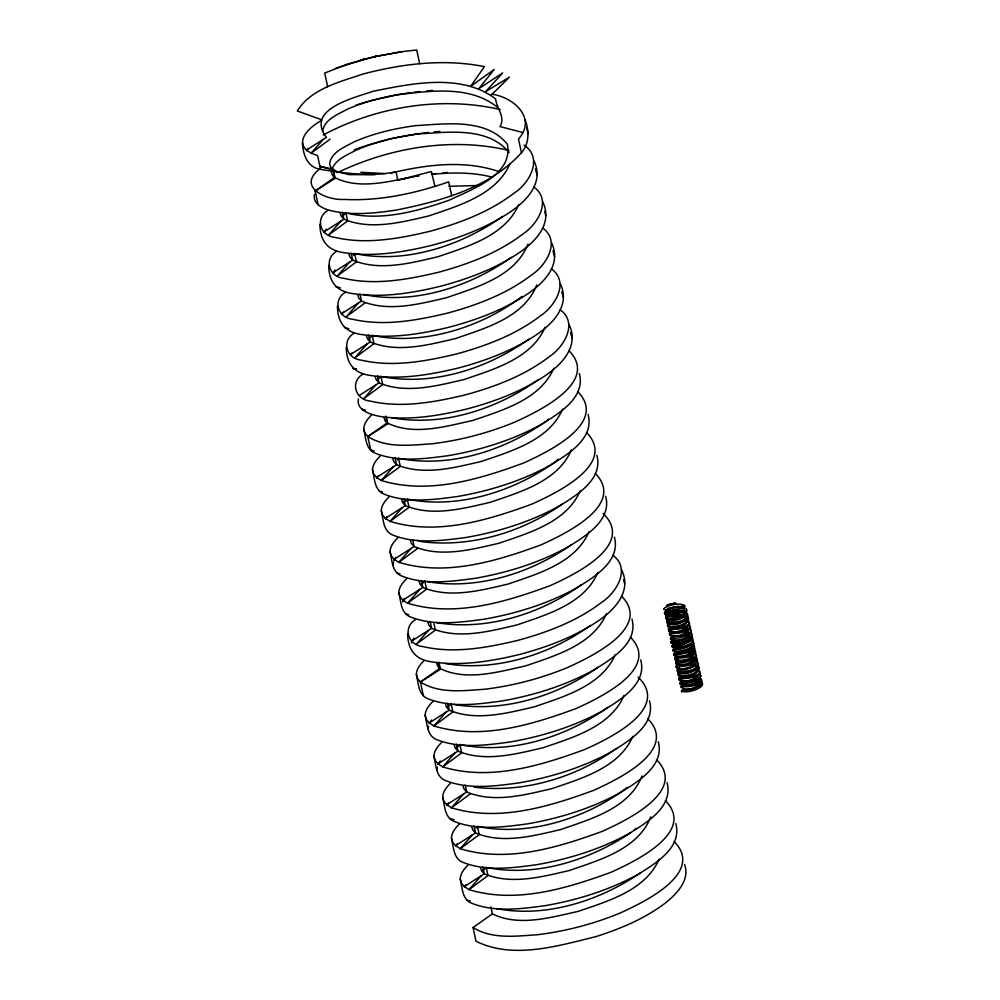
<?xml version="1.0" encoding="UTF-8"?>
<svg xmlns="http://www.w3.org/2000/svg" width="1000" height="1000" viewBox="0 0 1000 1000"><rect width="100%" height="100%" fill="white"/><g stroke="black" fill="none" stroke-linecap="round" stroke-linejoin="round"><path stroke-width="1.5" d="M686.05 617.812C684.975 623.15 670.2 627.55 669.6 622.35M689.562 634.188C687.212 639.888 678.413 641.787 672.837 640.288L672.663 639.475L670.325 638.938C676.612 641.363 684.9 639.587 689.212 634.375M693.075 650.55C691.375 655.925 678.988 659.825 676.275 655.45M693.95 654.638C692.325 659.963 679.762 664 677.15 659.538M694.825 658.737C692.475 664.438 683.675 666.338 678.1 664.837L677.613 663.487M695.7 662.825C694.075 668.138 681.525 672.175 678.913 667.725M696.575 667.412L696.438 666.45M491.6 94.188C512.95 96.825 537.438 117.775 518.5 139.012L521.45 152.762C489.588 187.875 440.825 201.163 395.838 210.15C373.913 213.375 351.1 215.763 329.325 210.275C322.275 208.325 312.162 203.125 314.562 194.275M525.225 120C529.237 130.95 529.462 143.525 521.45 152.762M524.087 145.162C543.725 158.238 529.325 183.463 514 193.188C489.237 212.125 459.5 223.25 429.663 231.363C398.975 238.6 366.4 244.7 335.15 237.438C320.575 236.213 314.613 218.65 327.688 210.463M533.987 160.912C544.775 183.5 525.312 202.288 507.975 213.463C484.95 228.35 458.988 238.062 432.612 245.125C404.475 252.013 375.112 256.938 346.15 252.987C328.675 251.213 320.2 242.175 319.875 224.363M533.875 187.025C552.337 200.413 537.425 224.55 522.762 234.1C498 253.038 468.275 264.163 438.438 272.275C407.75 279.513 375.175 285.613 343.925 278.35C329.35 277.125 323.387 259.562 336.463 251.375M542.762 201.825C553.538 224.412 534.075 243.2 516.737 254.375C493.725 269.262 467.762 278.975 441.388 286.038C413.25 292.925 383.888 297.85 354.925 293.9C337.45 292.125 328.963 283.087 328.65 265.275M542.65 227.95C561.112 241.325 546.188 265.462 531.538 275.012C506.775 293.962 477.038 305.087 447.212 313.2C416.525 320.425 383.95 326.538 352.688 319.262C338.125 318.038 332.163 300.475 345.238 292.288M551.538 242.738C562.312 265.325 542.85 284.113 525.513 295.287C502.488 310.175 476.538 319.887 450.163 326.95C422.025 333.837 392.663 338.775 363.688 334.812C346.213 333.038 337.738 324.012 337.413 306.188M551.413 268.863C569.875 282.238 554.963 306.375 540.312 315.938C515.55 334.875 485.812 346 455.975 354.113C425.288 361.337 392.713 367.45 361.463 360.175C346.887 358.95 340.938 341.388 354 333.2M560.3 283.65C571.087 306.238 551.625 325.025 534.288 336.2C511.262 351.087 485.312 360.8 458.925 367.863C430.788 374.75 401.425 379.688 372.463 375.737C354.988 373.95 346.512 364.925 346.188 347.1M560.188 309.775C578.65 323.15 563.737 347.287 549.075 356.85C524.312 375.788 494.588 386.912 464.75 395.025C434.062 402.25 401.488 408.363 370.238 401.087C355.662 399.862 349.7 382.3 362.775 374.113M569.075 324.562C579.85 347.15 560.388 365.938 543.062 377.113C520.037 392 494.075 401.712 467.7 408.775C439.562 415.662 410.2 420.6 381.238 416.65C372.125 415.025 356.087 411.1 358.413 398.85M612.812 555.25C631.275 568.625 616.362 592.775 601.7 602.325C576.938 621.263 547.212 632.388 517.375 640.5C486.688 647.725 454.113 653.838 422.863 646.575C408.288 645.35 402.325 627.788 415.4 619.6M621.7 570.05C632.487 592.638 613.025 611.425 595.688 622.6C572.663 637.487 546.7 647.2 520.325 654.262C492.188 661.15 462.825 666.075 433.862 662.125C416.388 660.35 407.912 651.312 407.587 633.5M522.575 132.463L500.062 126.6C505.725 116.688 496.45 108.45 495.662 98.925C461.413 72.975 412.013 83.387 373.062 91.3C355.05 97.7 304.837 108.875 326.388 137.4L306.4 150.125C295.138 138.812 311.975 125.662 321.55 120.425M322.625 131.3C324.212 119.525 337.6 114.562 346.75 109.513C362.75 102.375 379.8 97.912 397.013 94.838C429.925 90.95 469.725 84.913 497.463 107.3M686.275 613.275L686.388 611.25L684.125 610.662L683.263 607.5L678.225 606.287L668.625 608.112L666.25 609.963L666.762 611.737L664.762 613.013L665.888 613.562L666.175 614.938L665.537 614.688L669.013 615.462L673.725 615.188L673.9 616.025L677.262 615.163L677.625 616.65L679 616.188L679.287 617.562A11.188 4.162 -15.6 0 0 686.162 613.288M666.388 611.125C670.2 606.7 678.8 605.812 683.875 608.725M670.638 630.425C673.388 635.763 686.888 631.337 687.663 625.525M672.387 638.6L672.45 639.237M673.45 643.538C677.55 647.2 687.613 643.612 690.425 638.775M674.2 647.412C677.913 651.538 688.562 647.688 691.312 642.862M675.2 651.712C679.3 655.387 689.375 651.787 692.188 646.963M677.837 663.988L678.162 664.925L676.162 666.2L676.462 667.575C682.65 670.037 690.387 668.15 695.05 663.55M680.288 675.425L680.55 676.275M680.462 676.263C684.562 679.938 694.638 676.338 697.45 671.513M681.162 679.513C684.075 684.875 695.638 680.35 698.325 675.6M682.225 684.45C686.325 688.112 696.388 684.525 699.2 679.688M579.325 373.512C585.9 397.625 558.737 413.612 541.5 424.338C512.65 440.175 480.812 450.05 448.462 455.637C424.45 458.837 398.663 462.413 375.487 453.312C365.4 449.513 365.988 437.625 363.725 428.938C363.9 423.275 367.725 418.812 371.55 415.037M588.1 414.425C594.675 438.55 567.513 454.525 550.275 465.25C521.425 481.087 489.588 490.962 457.238 496.55C433.225 499.75 407.438 503.325 384.263 494.225C374.162 490.425 374.75 478.537 372.5 469.85C372.675 464.188 376.5 459.725 380.325 455.95M596.862 455.337C603.438 479.462 576.275 495.438 559.05 506.163C530.2 522 498.363 531.875 466.012 537.463C442 540.662 416.213 544.237 393.038 535.138C382.938 531.337 383.525 519.45 381.275 510.763C381.45 505.1 385.262 500.65 389.087 496.863M605.638 496.25C612.212 520.375 585.05 536.35 567.812 547.075C538.975 562.925 507.125 572.788 474.787 578.375C450.763 581.575 424.988 585.15 401.812 576.05C391.712 572.25 392.3 560.363 390.037 551.675C390.213 546.013 394.038 541.562 397.863 537.775M392.987 565.425L393.5 562.5M614.412 537.163C620.988 561.287 593.825 577.263 576.587 587.987C547.737 603.837 515.9 613.7 483.55 619.288C459.538 622.487 433.75 626.062 410.575 616.975C400.475 613.162 401.075 601.275 398.812 592.587C398.988 586.938 402.812 582.475 406.637 578.688M631.95 618.987C638.525 643.112 611.362 659.087 594.125 669.812C565.288 685.662 533.438 695.525 501.1 701.125C477.075 704.312 451.3 707.887 428.125 698.8C418.025 695 418.612 683.112 416.362 674.412C416.525 668.763 420.35 664.3 424.175 660.512M640.725 659.9C647.3 684.025 620.138 700 602.9 710.738C574.05 726.575 542.212 736.438 509.862 742.038C485.85 745.238 460.062 748.8 436.887 739.712C426.8 735.913 427.388 724.025 425.125 715.325C425.3 709.675 429.125 705.212 432.95 701.425M428.075 729.087L428.587 726.162M649.488 700.812C656.062 724.938 628.9 740.913 611.675 751.65C582.825 767.487 550.988 777.35 518.638 782.95C494.625 786.15 468.837 789.725 445.662 780.625C435.562 776.825 436.15 764.938 433.9 756.237C434.075 750.588 437.9 746.125 441.712 742.337M436.85 770L437.35 767.075M658.263 741.737C664.837 765.85 637.675 781.825 620.438 792.562C591.6 808.4 559.75 818.263 527.413 823.863C503.4 827.062 477.612 830.638 454.438 821.538C444.338 817.738 444.925 805.85 442.675 797.15C442.837 791.5 446.662 787.038 450.487 783.25M667.038 782.65C673.612 806.762 646.45 822.75 629.212 833.475C600.363 849.312 568.525 859.188 536.175 864.775C512.163 867.975 486.375 871.55 463.2 862.45C453.113 858.65 453.7 846.762 451.438 838.075C451.613 832.412 455.438 827.95 459.263 824.175M675.8 823.562C682.387 847.688 655.225 863.662 637.987 874.388C609.138 890.225 577.3 900.1 544.95 905.688C520.938 908.888 495.15 912.463 471.975 903.363C461.875 899.562 462.463 887.675 460.213 878.988C460.387 873.325 464.212 868.863 468.025 865.088M510.025 163.575C496.5 194.913 458.675 205.65 428.95 215.888C401.637 222.213 371 230.487 343.938 219.225L341.2 216.125L340.163 213.125M518.787 204.488C505.262 235.837 467.438 246.562 437.725 256.812C410.412 263.125 379.775 271.4 352.713 260.15L349.975 257.038L348.938 254.037M527.962 244.1C515.375 276.488 476.438 287.312 446.5 297.725C419.188 304.037 388.537 312.312 361.475 301.062L358.738 297.95L357.713 294.95M536.725 285.012C524.15 317.4 485.213 328.225 455.262 338.638C427.962 344.95 397.312 353.225 370.25 341.975L367.512 338.875L366.475 335.863M545.112 327.238C531.587 358.575 493.75 369.312 464.038 379.55C436.725 385.863 406.087 394.137 379.025 382.887L376.287 379.787L375.25 376.775M553.875 368.15C540.35 399.487 502.525 410.225 472.812 420.462C445.438 426.425 413.738 436.012 387.163 422.912L385.688 416.1M562.65 409.062C549.125 440.4 511.3 451.138 481.575 461.375C454.275 467.7 423.625 475.962 396.562 464.712L393.825 461.613L392.788 458.612M571.425 449.975C557.9 481.312 520.075 492.05 490.35 502.287C463.038 508.612 432.4 516.875 405.337 505.625L402.6 502.525L401.562 499.525M580.188 490.887C566.663 522.225 528.837 532.962 499.125 543.2C471.812 549.525 441.175 557.788 414.1 546.538L411.375 543.438L410.337 540.438M588.962 531.8C575.438 563.138 537.612 573.875 507.9 584.113C480.588 590.438 449.938 598.713 422.875 587.45L420.138 584.35L419.1 581.35M597.737 572.712C584.212 604.05 546.388 614.788 516.663 625.025C489.35 631.35 458.713 639.625 431.65 628.362L428.913 625.262L427.875 622.263M606.5 613.625C592.975 644.975 555.15 655.7 525.438 665.95C498.062 671.9 466.362 681.5 439.787 668.4L438.612 662.938M615.275 654.55C601.75 685.888 563.925 696.612 534.212 706.862C506.9 713.175 476.25 721.45 449.188 710.2L446.45 707.087L445.412 704.087M624.05 695.462C610.525 726.8 572.7 737.537 542.975 747.775C515.662 754.087 485.025 762.362 457.962 751.112L455.225 748.012L454.188 745M632.812 736.375C619.288 767.712 581.462 778.45 551.75 788.688C524.438 795 493.8 803.275 466.737 792.025L464 788.925L462.962 785.913M685.863 617.487C682.125 623.288 673.112 624.987 666.812 622.575L669.587 623.35L669.762 624.188L667.875 625.588L669.4 624.012L668.838 622.562M641.988 775.975C629.4 808.363 590.462 819.188 560.525 829.6C533.212 835.925 502.562 844.188 475.5 832.938L472.762 829.837L471.737 826.825M650.75 816.888C638.175 849.275 599.237 860.1 569.288 870.512C541.987 876.838 511.337 885.1 484.275 873.85L481.538 870.75L480.5 867.75M700.075 683.787C696.925 688.925 688.988 690.938 683.363 689.388L683.188 688.55C688.763 690.163 696.05 688.012 699.737 683.462M659.137 859.112C645.612 890.45 607.775 901.188 578.062 911.425C550.688 917.387 518.987 926.975 492.413 913.875L490.925 906.9M668.388 618.625C670.275 623.55 688.562 618.05 683.75 612.087C678.988 607.85 656.888 616.925 673.9 616.025M670.138 626.812C672.638 631.263 686.263 627.238 686.787 621.438M671.012 630.9L671.15 632.2L669.625 633.775L671.525 632.375L671.338 631.538L668.562 630.75C674.75 633.212 682.487 631.325 687.15 626.725M679.788 671.812C682.362 676.338 693.487 672.075 696.413 667.938M681.538 680L681.675 681.3L680.15 682.875L682.05 681.462L681.862 680.638L679.087 679.85C685.375 682.3 693.688 680.475 697.987 675.288M306.7 150.738L308.012 148.4M324.237 232.562L326.2 229.062M333.013 273.475L334.975 269.975M341.775 314.387L343.088 312.062M350.55 355.3L351.863 352.975M376.863 478.05L378.175 475.712M385.637 518.962L386.95 516.625M393.75 561.038L395.712 557.537M402.525 601.95L404.487 598.45M411.3 642.862L413.913 638.2M429.487 723.525L431.463 720.025M438.263 764.438L440.225 760.95M447.038 805.362L448.35 803.025M455.8 846.275L457.113 843.938M464.575 887.188L465.887 884.85M688.337 630.275C684.025 635.487 675.738 637.263 669.45 634.85L671.4 635.288M690.088 638.462C685.788 643.65 677.487 645.475 671.2 643.025L670.9 641.65L672.837 640.288M692.725 650.738C688.4 655.975 680.138 657.688 673.825 655.3L676.237 655.913L674.887 658.325L676.787 656.925L676.6 656.087M698.863 679.375C694.562 684.575 686.25 686.388 679.975 683.938L681.925 684.388M682.562 604.663L681.2 606.638L683.55 604.95L682 606.862L684.388 605.3L682.7 607.163L685.075 605.712L683.263 607.5M686.275 622.638C682.15 626.688 675.263 628.925 669.65 627.1M693.3 655.362C688.637 659.963 680.888 661.85 674.712 659.4L677.487 660.175L677.663 661.012L675.763 662.412L677.288 660.837L676.737 659.388M694.175 659.463C689.5 664.1 681.75 665.9 675.588 663.487L677.987 664.087L678.162 664.925M695.925 667.638C691.263 672.237 683.525 674.125 677.337 671.663L680.113 672.45L680.288 673.288L678.4 674.688L679.925 673.112L679.362 671.663M696.8 671.737C692.862 675.738 686.475 677.55 680.987 676.538M323.3 139.35L311.15 153.162L306.4 150.125M342.438 212.25L343.938 219.225L340.85 221.175L328.688 234.988L347.65 220.975L345.85 212.6M351.213 253.162L352.713 260.15L349.613 262.087L337.463 275.9L356.425 261.887L354.625 253.512C405.087 264.337 461.3 245.763 502.55 216.412M359.988 294.075L361.475 301.062L358.387 303L346.225 316.825L365.188 302.8M368.75 334.988L370.25 341.975L367.163 343.913L355 357.738L373.963 343.713L372.163 335.337C422.4 346.238 481.887 327.212 522.013 296.413M377.525 375.913L379.025 382.887L375.925 384.825L363.775 398.65L382.738 384.625L380.938 376.25M395.062 457.738L396.562 464.712L393.475 466.662L381.312 480.475L376.562 477.438L373.612 473.862L372.5 469.85M403.837 498.65L405.337 505.625L402.238 507.575L390.087 521.388L385.337 518.35L382.388 514.775L381.275 510.763M412.612 539.562L414.1 546.538L411.012 548.488L398.862 562.3L394.113 559.263L391.15 555.688L390.037 551.675M421.375 580.475L422.875 587.45L419.787 589.4L407.625 603.212L402.875 600.175L399.925 596.6L398.812 592.587M430.15 621.388L431.65 628.362L428.562 630.312L416.4 644.125L435.363 630.112L433.862 623.125M447.688 703.213L449.188 710.2L446.1 712.138L433.938 725.95L429.188 722.913L426.238 719.35L425.125 715.325M456.463 744.125L457.962 751.112L454.875 753.05L442.713 766.875L437.962 763.825L435.012 760.263L433.9 756.237M465.238 785.05L466.737 792.025L463.638 793.962L451.488 807.788L446.737 804.737L443.775 801.175L442.675 797.15M666.45 611.938L665.238 613.312L667.138 611.912M474.012 825.962L475.5 832.938L472.413 834.887L460.25 848.7L455.513 845.662L452.55 842.087L451.438 838.075M668.213 620.125L666.513 621.2L668.512 619.925L667.962 618.475M667.875 625.588L669.087 624.212M669.963 628.3L668.275 629.375L670.275 628.112L669.712 626.663M669.625 633.775L670.837 632.388M671.712 636.487L670.5 637.863C675.138 635.112 687.188 637.775 688.55 629.625M673.475 644.663L671.787 645.75L673.775 644.475L673.15 643.462M674.35 648.763L672.663 649.837L674.663 648.562L674.412 647.638M675.225 652.85L673.538 653.925L675.537 652.65L675.088 651.513M482.775 866.875L484.275 873.85L481.188 875.8L469.025 889.613L464.275 886.575L461.325 883L460.213 878.988M674.887 658.325L676.1 656.938M675.763 662.412L676.975 661.038M678.737 669.212L677.05 670.288L679.038 669.025L678.487 667.575M678.4 674.688L679.613 673.312M680.487 677.4L678.8 678.475L680.8 677.2L680.175 676.2M680.15 682.875L681.363 681.488M681.025 686.963L682.375 684.55L682.925 685.562L680.55 686.663L682.237 685.575M318.925 169.55C296.812 187.675 327.488 200.6 343.938 199.425C379.613 201.238 415.163 193.487 448.713 181.863L451.662 195.613M491.362 95.013L509.487 77.1L485.7 91.575L502.663 72.938L478.775 88.675L494.25 69.438L470.7 86.325L484.375 66.638C444.175 58.5 402.388 63.725 363.075 74C339.712 81.988 311.125 88.65 297.275 110.988L321.287 119.612M546.4 420.975L548.325 419.15M556.138 460.975L558.062 459.15M690.225 643.637C685.35 647.675 678.1 649.575 672.075 647.125L674.85 647.9L675.025 648.737L673.138 650.138M691.1 647.738C686.787 651.237 680.35 653.5 674.912 651.65M627.263 787.375C587.15 818.175 527.65 837.212 477.425 826.3L479.212 834.675L460.25 848.7C507.15 863.1 557.825 847.6 602.288 831.338C624.788 821.112 687.95 791.6 656.675 759.825M634.113 830.113L636.038 828.288M511.312 257.325C470.062 286.675 413.85 305.25 363.4 294.425M528.862 339.15C487.55 368.6 432.85 386.312 382.262 376.675M537.638 380.062C496.325 409.525 441.625 427.225 391.037 417.6M545.237 421.875C504.038 450.625 449.925 468.125 399.8 458.512M555.175 461.887C513.875 491.35 459.162 509.05 408.575 499.425M562.775 503.7C522.6 532.3 470.575 547.9 421.325 541.625M571.55 544.612C530.688 573.3 477.275 590.212 427.438 581.675M581.487 584.625C540.525 614.025 486.512 631.125 436.213 622.6M590.262 625.55C549.288 654.938 495.288 672.038 444.988 663.512M597.863 667.362C557.013 696.038 503.587 712.95 453.762 704.425M607.8 707.375C566.55 736.737 510.337 755.3 459.875 744.475L461.675 752.85L442.713 766.875C489.6 781.263 540.275 765.775 584.75 749.513C608.15 738.988 671.325 709.15 638.112 677.05M616.575 748.288C576.287 777.588 523.675 793.388 473.95 787.113M630.612 832.812C589.6 860.088 536.725 877.262 487.512 867.65M640.55 872.825C599.45 900.85 545.95 918.175 496.287 908.562M330.112 139.137L311.15 153.162L317.6 155.612L320.55 169.363C345.325 173.375 371.138 176.875 396.012 171.85L397.812 180.225L431.375 171.55L434.95 186.462M417.825 548.275L398.862 562.3C445.75 576.7 496.425 561.2 540.887 544.938C563.387 534.712 626.55 505.2 595.275 473.425M666.988 621.5L668.888 620.1L668.713 619.263L665.938 618.475L665.638 617.1L667.575 615.75C667.288 609.587 679.663 609.487 684.137 611.587C685.775 618.812 671.5 621.125 665.938 618.475A11.188 4.35 -9.4 0 1 667.45 616.45M668.75 629.688L670.65 628.275M670.5 637.863L672.4 636.462L672.212 635.625M470.45 793.763L451.488 807.788C498.375 822.175 549.05 806.688 593.513 790.425C616.013 780.188 679.175 750.688 647.9 718.913M672.262 646.05L674.15 644.65L673.6 643.637M674.013 654.237L675.913 652.825M677.525 670.6L679.412 669.2L679.237 668.363L676.462 667.575L678.863 668.188M679.275 678.775L681.175 677.375M318.113 204.788L315.163 191.038L334.538 177.438C359.263 190.087 388.7 181.312 414.55 176.663M373.663 451.1L370.737 450.275L367.8 436.525L387.163 422.912M423.375 695.75L420.425 682L439.787 668.4M676.162 666.2L678.1 664.837M683.363 689.388L681.425 690.75L681.725 692.125M684.575 864.475C690.25 879.8 676.938 893.562 666.05 902.475C645.25 918.525 620.638 928.725 595.775 936.663C557.712 945.95 513.175 959.688 476 941.237L473.05 927.487L492.413 913.875M315.163 191.038L335.163 178.312L333.663 171.337M323.938 231.95L340.85 221.175M332.713 272.863L349.613 262.087M341.488 313.775L358.387 303M350.25 354.688L367.163 343.913M359.025 395.6L375.925 384.825M363.725 428.938L364.837 432.95L367.8 436.525L387.788 423.8L386.3 416.825M376.562 477.438L393.475 466.662M385.337 518.35L402.238 507.575M394.113 559.263L411.012 548.488M402.875 600.175L419.787 589.4M411.65 641.087L428.562 630.312M416.362 674.412L417.463 678.438L420.425 682L440.412 669.287L438.925 662.3M429.188 722.913L446.1 712.138M665.638 617.1L667.638 615.837L667.4 614.925M437.962 763.825L454.875 753.05M670.9 641.65L672.9 640.375L672.725 639.538M446.737 804.737L463.638 793.962M455.513 845.662L472.413 834.887M464.275 886.575L481.188 875.8M323.2 134.987C376.35 106.625 441.213 95.913 500.2 109.55M342.038 216L344.65 214.363M368.35 338.738L370.962 337.1M377.125 379.65L379.738 378.013M403.438 502.4L408.713 499.387M420.975 584.225L423.587 582.587M447.3 706.963L449.9 705.325M456.062 747.875L458.675 746.237M482.375 870.625L484.988 868.975M337.212 172.763C389.7 147.562 451.825 136.875 508.963 150.463M353.425 255.275L356.087 253.9M397.275 459.837L399.938 458.462M476.213 828.062L478.888 826.688M335.412 68.45L366.087 58.762L360.125 60.237L376.938 56.125L347.275 64.15L324.725 73.05L327.675 86.812M667.663 604.85L666.6 605.312L666.888 606.688A11.188 3.713 -8.3 0 1 676.112 604.325L675.8 603L667.663 604.85L674.35 603.162M354.275 149.8L363.5 146.463M356.05 105.062L367.463 101.587M364.825 145.975L391.262 138.625L419.812 133.45M672.163 615.612L678.863 614.475L684.45 615.337M368.888 101.15L396.625 94.825L411.037 92.537M390.6 173.125C425.775 164.737 464.188 159.575 499.087 171.663M673.363 616.15L680.163 615.312L684.625 616.175M402.275 51.625L373.725 56.8L402.275 51.625L416.737 50L419.688 63.75M404.275 178.675L407.1 178.1M416 176.45L418.888 176.025M413.938 92.212L419.725 91.562M421.262 133.287L428.488 132.475M431.475 174.037L435.812 173.55M431.912 174.35C452.137 172.35 472.95 172.113 492.725 177.312M426.938 90.825L432.638 90.45M434.275 131.825L439.988 131.463M443.05 172.738L447.337 172.463M448.85 186.312L477.025 185.525M385.225 173.6L360.812 172.262L374.95 174.75L348.938 174.613L337.088 171.675L332.738 169.062L319.575 166.15M672.65 615.363L669.013 615.262M364.9 410.012L361.975 409.363L364.975 410.112M467.225 900.325L470.15 900.975M356.125 369.263L353.2 368.45L356.213 369.125M373.75 450.95L370.737 450.275L373.75 451.037M379.513 491.188L382.438 492.013M397.062 573.013L399.975 573.837M319.85 166.525L333.375 169.938L330.637 166.838L329.6 163.837C331.2 152.062 344.575 147.1 353.725 142.05C373.312 133.375 394.363 128.488 415.538 125.662C445.637 123.9 485.975 117.875 507.312 144.175C513.612 175.263 471.037 189.562 449.288 200.188C417.388 211.188 382.225 221.137 348.5 213.463M335.662 286.613L340.163 287.75M353.2 368.45L356.2 369.2M665.062 614.388L667.463 615M668.337 619.087L665.938 618.475A11.188 3.738 -15.9 0 0 679.513 617.775M666.812 622.575L669.212 623.175M667.688 626.663L670.088 627.275M668.562 630.75L670.975 631.362M674.712 659.4L677.113 660M677.337 671.663L679.737 672.275M680.612 676.363L678.213 675.763A11.188 3.3 -10 0 1 682.375 673.175M679.087 679.85L681.5 680.462M344.425 327.537L348.812 328.762M405.825 613.925L408.75 614.75M449.688 818.5L454.062 819.725M417.35 540.337L420 541.2M663.85 609.1L666.25 609.963M320.55 169.363C307.125 167.438 303.038 154.312 302.337 142.537M367.8 436.525C386.712 448.5 410.825 445.175 432.05 443.775C460.363 440.337 488.2 433.038 514.575 422.2C537.075 411.975 600.237 382.463 568.962 350.688M420.425 682C439.338 693.988 463.45 690.662 484.688 689.25C513 685.812 540.825 678.512 567.2 667.688C589.7 657.45 652.862 627.938 621.587 596.163M473.05 927.487C491.962 939.463 516.075 936.15 537.312 934.737C565.625 931.3 593.45 924 619.825 913.162C642.325 902.938 705.487 873.425 674.212 841.65M577.737 391.6C609.012 423.375 545.85 452.887 523.35 463.113C478.888 479.375 428.2 494.875 381.312 480.475L400.275 466.45L398.488 458.075M586.5 432.512C617.788 464.288 554.612 493.8 532.112 504.025C487.65 520.288 436.975 535.788 390.087 521.388L409.05 507.362L407.25 498.988M603.025 513.387C636.237 545.5 573.062 575.337 549.663 585.862C505.2 602.112 454.525 617.612 407.625 603.212L426.587 589.188L424.8 580.812M630.363 637.087C661.637 668.85 598.475 698.363 575.975 708.6C531.512 724.862 480.838 740.35 433.938 725.95L452.9 711.938L451.112 703.562M665.438 800.738C696.725 832.513 633.562 862.025 611.062 872.25C566.6 888.512 515.913 904.013 469.025 889.613L487.987 875.588L486.188 867.212M335.163 178.312L332.425 175.212L331.388 172.213C332.987 160.438 346.375 155.475 355.525 150.425C375.1 141.738 396.163 136.862 417.337 134.037C447.438 132.275 487.762 126.25 509.113 152.55M387.788 423.8L385.062 420.7L384.025 417.688M440.412 669.287L437.688 666.175L436.65 663.175M671.65 635.675L672.025 636.287L671.85 635.45M526.7 128.025L528.175 133.75M535.462 168.938L536.938 174.662M544.612 211.287L545.712 215.575M553.013 250.763L554.487 256.488M561.775 291.675L563.25 297.4M570.55 332.6L572.025 338.312M623.55 579.513L624.65 583.8M334.538 177.438L332.738 169.062M702.15 683.3A11.188 3.825 -16 0 1 696.462 689.388A11.188 3.825 -16 0 1 682.95 691.5M681.825 687.938A11.188 3.825 -16 0 1 685.888 685.15M701 679.938A11.188 3.3 -10 0 1 697.438 684.55A11.188 3.3 -10 0 1 683.662 686.6M680.113 683.925A11.188 3.3 -10 0 1 684.963 681.05M699.175 679.362A11.188 3.3 -10 0 1 700.163 679.6M700.438 681.787A11.188 3.225 -13.4 0 1 698.4 686.675A11.188 3.225 -13.4 0 1 683.625 689.625M681.35 686.587A11.188 3.225 -13.4 0 1 684.663 684.525M700.75 675.662A11.188 3.738 -15.9 0 1 693.95 681.438A11.188 3.738 -15.9 0 1 681.263 683.288M680.113 679.75A11.188 3.738 -15.9 0 1 683.562 677.337M699.712 674.675A11.188 3.738 -15.9 0 1 700.387 675.125M699.987 678.188A11.188 3.25 -10.5 0 1 698.025 682.675A11.188 3.25 -10.5 0 1 684.013 685.25M679.85 682.55A11.188 3.25 -10.5 0 1 683.138 680.312M697.425 671.188A11.188 3.3 -10 0 1 696.963 675.825A11.188 3.3 -10 0 1 681.912 678.413M699.112 674.087A11.188 3.25 -10.5 0 1 697.138 678.587A11.188 3.25 -10.5 0 1 683.138 681.162M678.975 678.462A11.188 3.25 -10.5 0 1 682.262 676.225M698.975 667.487A11.188 4.3 -15 0 1 692.35 673.825A11.188 4.3 -15 0 1 679.338 675.188M677.913 671.612A11.188 4.3 -15 0 1 681.012 668.975M697.1 663.075A11.188 4.35 -9.4 0 1 693.838 669.212A11.188 4.35 -9.4 0 1 679.275 670.675M676.388 667.588A11.188 4.35 -9.4 0 1 677.475 665.975M696.525 665.6A11.188 3.2 -11.4 0 1 695.812 670.037A11.188 3.2 -11.4 0 1 681.275 673.037M677.4 670.263A11.188 3.2 -11.4 0 1 680.05 668.413M698.188 670.013A11.188 3.887 -8.2 0 1 696.25 675.288A11.188 3.887 -8.2 0 1 681.938 677.25M677.775 674.4A11.188 3.887 -8.2 0 1 679.513 672.362M695.487 661.575A11.188 3.25 -10.5 0 1 695.113 666.025A11.188 3.25 -10.5 0 1 680.512 668.888M676.35 666.188A11.188 3.25 -10.5 0 1 678.9 664.287M695.775 659.15A11.188 3.3 -10 0 1 693.737 663.812A11.188 3.3 -10 0 1 679.275 666.137M675.725 663.475A11.188 3.3 -10 0 1 680.575 660.588M695.8 656.975A11.188 3.575 -15.6 0 1 692.038 662.738A11.188 3.575 -15.6 0 1 677.625 665.462M676.35 662.013A11.188 3.575 -15.6 0 1 678.7 660.288M695.95 654.688A11.188 3.575 -15.6 0 1 690.625 660.387A11.188 3.575 -15.6 0 1 677.038 662.738M675.763 659.3A11.188 3.575 -15.6 0 1 680.025 656.6M693.85 649.538A11.188 3.25 -10.5 0 1 691.875 654.038A11.188 3.25 -10.5 0 1 677.875 656.612M673.713 653.913A11.188 3.25 -10.5 0 1 676.263 652.013M694.087 650.938A11.188 3.25 -10.5 0 1 691.9 655.575A11.188 3.25 -10.5 0 1 677.487 657.975M674.05 655.288A11.188 3.25 -10.5 0 1 677.35 653.075M692.163 646.637A11.188 3.3 -10 0 1 691.7 651.275A11.188 3.3 -10 0 1 676.65 653.863M673.1 651.2A11.188 3.3 -10 0 1 676.325 648.95M691.975 634.75A11.188 4 -15.9 0 1 685.088 640.825A11.188 4 -15.9 0 1 672.337 642.45M671.188 638.85A11.188 4 -15.9 0 1 673.288 637.062M691.025 633.725A11.188 4 -15.9 0 1 691.637 634.2M690.688 630.138A11.188 3.575 -15.6 0 1 685.362 635.85A11.188 3.575 -15.6 0 1 671.775 638.2M670.5 634.75A11.188 3.575 -15.6 0 1 672.312 633.35M693.988 645.1A11.188 4.162 -15.6 0 1 688.662 651.338A11.188 4.162 -15.6 0 1 675.288 653.5M673.35 649.762A11.188 4.162 -15.6 0 1 675.9 647.55M693.725 642.938A11.188 4.162 -15.6 0 1 686.925 649.163A11.188 4.162 -15.6 0 1 674.062 650.65M672.8 647.05A11.188 4.162 -15.6 0 1 675.362 644.85M692.775 641.912A11.188 4.162 -15.6 0 1 693.375 642.387M692.438 638.962A11.188 4.35 -9.4 0 1 687.975 644.912A11.188 4.35 -9.4 0 1 674.013 646.125M671.125 643.037A11.188 4.35 -9.4 0 1 672.712 641M691.1 638.162A11.188 4.35 -9.4 0 1 691.838 638.525M692.237 636.912A11.188 4.088 -15.8 0 1 686.888 643.075A11.188 4.088 -15.8 0 1 673.55 645.312M671.663 641.575A11.188 4.088 -15.8 0 1 674.262 639.388M692.262 641.3A11.188 3.2 -11.4 0 1 689.9 645.8A11.188 3.2 -11.4 0 1 676.012 648.487M672.138 645.713A11.188 3.2 -11.4 0 1 675.5 643.538M690.537 632.438A11.188 3.575 -15.6 0 1 686.775 638.188A11.188 3.575 -15.6 0 1 672.362 640.913M671.087 637.463A11.188 3.575 -15.6 0 1 674.025 635.413M693.737 653.388A11.188 3.25 -10.5 0 1 693.363 657.85A11.188 3.25 -10.5 0 1 678.75 660.7M674.587 658A11.188 3.25 -10.5 0 1 677.138 656.112M687.6 624.75A11.188 3.25 -10.5 0 1 687.225 629.212A11.188 3.25 -10.5 0 1 672.613 632.062M668.45 629.362A11.188 3.25 -10.5 0 1 671.737 627.125M686.575 613.987A11.188 4.35 -9.4 0 1 683.312 620.112A11.188 4.35 -9.4 0 1 668.75 621.587M668.763 615.588A11.188 4.35 -9.4 0 1 684.95 613.312M687.887 622.325A11.188 3.3 -10 0 1 685.837 626.987A11.188 3.3 -10 0 1 671.375 629.325M667.837 626.65A11.188 3.3 -10 0 1 669.663 625.112M671.062 624.412A11.188 3.3 -10 0 1 672.688 623.763M688.088 617.85A11.188 4.3 -15 0 1 682.537 624.425A11.188 4.3 -15 0 1 668.812 626.087M667.387 622.513A11.188 4.3 -15 0 1 668.375 621.4M669.862 620.262A11.188 4.3 -15 0 1 671.188 619.475M678.675 616.912A11.188 4.3 -15 0 1 682.987 616.462M687 616.75A11.188 3.2 -11.4 0 1 684.638 621.25A11.188 3.2 -11.4 0 1 670.75 623.938M666.875 621.163A11.188 3.2 -11.4 0 1 670.238 618.987M677.125 616.925A11.188 3.2 -11.4 0 1 681.375 616.35M688.825 626.388A11.188 3.25 -10.5 0 1 686.637 631.025A11.188 3.25 -10.5 0 1 672.225 633.425M668.787 630.737A11.188 3.25 -10.5 0 1 670.688 629.212M687.663 620.925A11.188 3.887 -8.2 0 1 685.725 626.188A11.188 3.887 -8.2 0 1 671.413 628.162M667.25 625.3A11.188 3.887 -8.2 0 1 669.663 622.85M685.95 612.725A11.188 3.25 -10.5 0 1 683.988 617.212A11.188 3.25 -10.5 0 1 669.987 619.788M665.825 617.087A11.188 3.25 -10.5 0 1 669.1 614.85M669.887 614.525A11.188 3.25 -10.5 0 1 681.6 612.238M686.675 610.225A11.188 3.3 -10 0 1 684.587 613.162M664.775 614.438A11.188 3.3 -10 0 1 671.938 610.05A11.188 3.3 -10 0 1 684.362 609.062M677.688 616.788A11.188 3.575 -15.6 0 1 665.612 617.112M688.475 628.837A11.188 3.25 -10.5 0 1 688.1 633.3A11.188 3.25 -10.5 0 1 673.487 636.15M669.325 633.45A11.188 3.25 -10.5 0 1 672.613 631.213M664.5 613.062A11.188 3.55 -8.7 0 1 677.212 607.362A11.188 3.55 -8.7 0 1 685.588 611.237M663.787 609.113A11.188 3.35 -9.6 0 1 666.663 606.65M676.125 604.263A11.188 4.288 -9.1 0 1 682.725 604.575M669.075 615.225A11.188 3.312 -14.3 0 1 666.237 614.913"/></g></svg>
